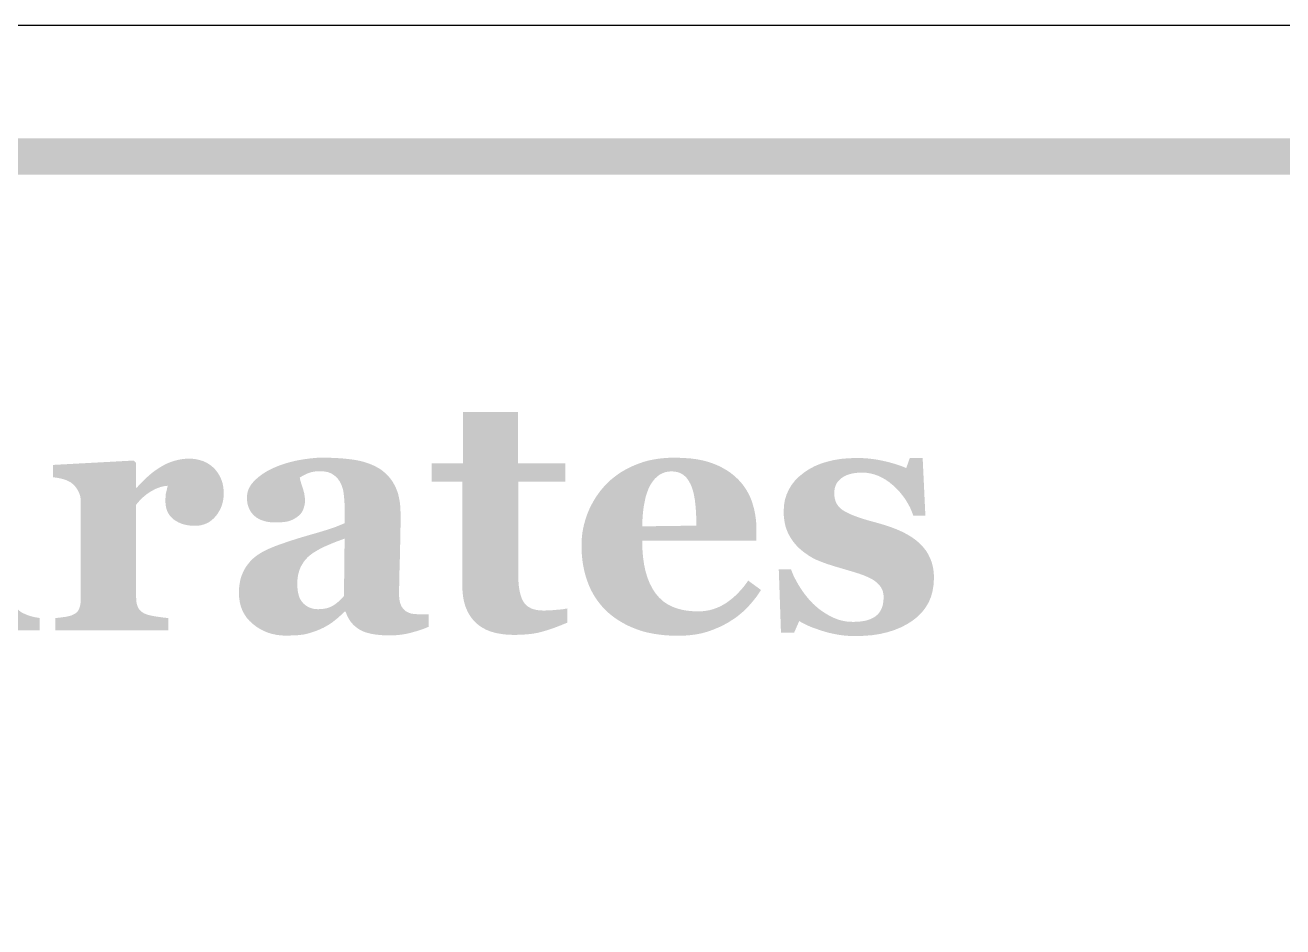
# Model space of a CAD drawing. Header units: millimetres. Extents: x 6 to 297, y 55 to 451.
# Drawn here: x 41.02 to 54.82, y 234.35 to 244.24 of the extents above; entities that cross this region are included whole.
import ezdxf

# ---------------------------------------------------------------- set-up
doc = ezdxf.new("R2010")
doc.units = ezdxf.units.MM
doc.layers.add('CUT', color=1, linetype='Continuous')
doc.layers.add('RASTER', color=7, linetype='Continuous')

msp = doc.modelspace()

# ---------------------------------------------------------------- hatches: boundary and pattern name
at = {"layer": 'RASTER'}
h = msp.add_hatch(color=7, dxfattribs=at)
h.paths.add_polyline_path([(7.2, 240.8), (7.234, 241.316), (7.337, 241.763), (7.509, 242.141), (7.75, 242.45), (8.059, 242.691), (8.438, 242.863), (8.884, 242.966), (9.4, 243), (65.489, 243), (66.005, 242.966), (66.452, 242.863), (66.83, 242.691), (67.139, 242.45), (67.38, 242.141), (67.552, 241.763), (67.655, 241.316), (67.689, 240.8), (67.689, 205.8), (67.655, 205.284), (67.552, 204.837), (67.38, 204.459), (67.139, 204.15), (66.83, 203.909), (66.452, 203.738), (66.005, 203.634), (65.489, 203.6), (9.4, 203.6), (8.884, 203.634), (8.438, 203.737), (8.059, 203.909), (7.75, 204.15), (7.509, 204.459), (7.337, 204.837), (7.234, 205.284), (7.2, 205.8)])
h.paths.add_polyline_path([(7.6, 240.8), (7.6, 205.8), (7.628, 205.378), (7.712, 205.013), (7.853, 204.703), (8.05, 204.45), (8.303, 204.253), (8.612, 204.112), (8.978, 204.028), (9.4, 204), (65.489, 204), (65.911, 204.028), (66.277, 204.113), (66.586, 204.253), (66.839, 204.45), (67.036, 204.703), (67.177, 205.013), (67.261, 205.378), (67.289, 205.8), (67.289, 240.8), (67.261, 241.222), (67.177, 241.587), (67.036, 241.897), (66.839, 242.15), (66.586, 242.347), (66.277, 242.488), (65.911, 242.572), (65.489, 242.6), (9.4, 242.6), (8.978, 242.572), (8.612, 242.488), (8.303, 242.347), (8.05, 242.15), (7.853, 241.897), (7.712, 241.587), (7.628, 241.222), (7.6, 240.8)], flags=0)
h = msp.add_hatch(color=7, dxfattribs=at)
h.paths.add_polyline_path([(41.182, 237.6), (40.009, 237.6), (40.009, 237.735), (40.021, 237.736), (40.033, 237.737), (40.045, 237.738), (40.057, 237.74), (40.069, 237.741), (40.08, 237.742), (40.092, 237.743), (40.104, 237.745), (40.115, 237.746), (40.126, 237.748), (40.137, 237.75), (40.147, 237.752), (40.156, 237.755), (40.166, 237.757), (40.175, 237.76), (40.183, 237.763), (40.198, 237.769), (40.211, 237.776), (40.223, 237.783), (40.234, 237.79), (40.244, 237.799), (40.253, 237.808), (40.26, 237.817), (40.267, 237.827), (40.273, 237.838), (40.277, 237.85), (40.282, 237.862), (40.285, 237.876), (40.288, 237.89), (40.289, 237.905), (40.291, 237.921), (40.291, 237.938), (40.291, 239.018), (40.291, 239.034), (40.289, 239.049), (40.287, 239.064), (40.284, 239.079), (40.279, 239.093), (40.274, 239.106), (40.268, 239.119), (40.261, 239.132), (40.254, 239.144), (40.246, 239.155), (40.237, 239.166), (40.228, 239.176), (40.218, 239.186), (40.208, 239.194), (40.198, 239.203), (40.187, 239.211), (40.178, 239.216), (40.168, 239.222), (40.157, 239.227), (40.145, 239.232), (40.132, 239.238), (40.118, 239.243), (40.102, 239.248), (40.086, 239.253), (40.069, 239.258), (40.053, 239.262), (40.037, 239.266), (40.021, 239.27), (40.006, 239.273), (39.991, 239.275), (39.977, 239.278), (39.963, 239.279), (39.963, 239.415), (40.872, 239.463), (40.9, 239.435), (40.9, 237.962), (40.9, 237.946), (40.901, 237.931), (40.903, 237.916), (40.907, 237.902), (40.91, 237.888), (40.915, 237.875), (40.921, 237.863), (40.927, 237.851), (40.935, 237.84), (40.943, 237.83), (40.952, 237.821), (40.961, 237.812), (40.972, 237.804), (40.983, 237.796), (40.995, 237.79), (41.007, 237.784), (41.017, 237.78), (41.026, 237.776), (41.036, 237.772), (41.046, 237.768), (41.056, 237.764), (41.067, 237.761), (41.078, 237.757), (41.089, 237.754), (41.1, 237.751), (41.111, 237.748), (41.123, 237.745), (41.134, 237.743), (41.146, 237.741), (41.158, 237.739), (41.17, 237.737), (41.182, 237.735)])
h.paths.add_polyline_path([(40.911, 240.131), (40.909, 240.096), (40.904, 240.063), (40.895, 240.031), (40.884, 240), (40.868, 239.971), (40.85, 239.943), (40.828, 239.916), (40.802, 239.891), (40.774, 239.867), (40.745, 239.847), (40.715, 239.83), (40.684, 239.816), (40.651, 239.805), (40.617, 239.798), (40.582, 239.793), (40.545, 239.791), (40.508, 239.793), (40.473, 239.798), (40.438, 239.805), (40.405, 239.816), (40.374, 239.83), (40.343, 239.847), (40.314, 239.867), (40.286, 239.891), (40.261, 239.916), (40.239, 239.943), (40.22, 239.971), (40.205, 240), (40.193, 240.031), (40.185, 240.063), (40.18, 240.096), (40.178, 240.131), (40.18, 240.165), (40.185, 240.199), (40.193, 240.231), (40.205, 240.262), (40.22, 240.291), (40.239, 240.319), (40.261, 240.346), (40.286, 240.372), (40.314, 240.396), (40.343, 240.416), (40.374, 240.433), (40.405, 240.447), (40.438, 240.458), (40.473, 240.466), (40.508, 240.471), (40.545, 240.472), (40.582, 240.471), (40.618, 240.466), (40.652, 240.458), (40.685, 240.447), (40.716, 240.433), (40.747, 240.416), (40.776, 240.396), (40.803, 240.372), (40.828, 240.346), (40.85, 240.319), (40.869, 240.291), (40.884, 240.262), (40.896, 240.231), (40.904, 240.199), (40.909, 240.165), (40.911, 240.131)])
for points in [[(46.973, 237.685), (46.943, 237.673), (46.912, 237.66), (46.881, 237.648), (46.85, 237.636), (46.818, 237.624), (46.785, 237.613), (46.752, 237.602), (46.718, 237.592), (46.684, 237.582), (46.647, 237.573), (46.608, 237.566), (46.568, 237.56), (46.526, 237.556), (46.482, 237.553), (46.436, 237.551), (46.388, 237.55), (46.318, 237.552), (46.253, 237.559), (46.192, 237.57), (46.136, 237.585), (46.085, 237.605), (46.038, 237.629), (45.996, 237.658), (45.959, 237.691), (45.926, 237.728), (45.897, 237.769), (45.873, 237.814), (45.853, 237.862), (45.838, 237.914), (45.827, 237.97), (45.821, 238.03), (45.818, 238.094), (45.818, 239.233), (45.484, 239.233), (45.484, 239.433), (45.826, 239.433), (45.826, 239.995), (46.429, 239.995), (46.429, 239.433), (46.948, 239.433), (46.948, 239.233), (46.433, 239.233), (46.433, 238.216), (46.434, 238.164), (46.436, 238.115), (46.441, 238.071), (46.448, 238.03), (46.456, 237.994), (46.467, 237.961), (46.479, 237.933), (46.493, 237.908), (46.509, 237.887), (46.529, 237.868), (46.552, 237.853), (46.577, 237.84), (46.606, 237.83), (46.637, 237.823), (46.672, 237.819), (46.709, 237.817), (46.722, 237.817), (46.737, 237.818), (46.752, 237.818), (46.769, 237.819), (46.787, 237.82), (46.806, 237.821), (46.827, 237.823), (46.848, 237.825), (46.87, 237.826), (46.889, 237.828), (46.907, 237.83), (46.924, 237.832), (46.939, 237.835), (46.952, 237.837), (46.963, 237.839), (46.973, 237.841)], [(43.2, 239.101), (43.199, 239.066), (43.195, 239.033), (43.188, 239), (43.179, 238.969), (43.166, 238.938), (43.151, 238.909), (43.134, 238.881), (43.113, 238.853), (43.09, 238.828), (43.066, 238.807), (43.04, 238.788), (43.012, 238.773), (42.982, 238.762), (42.951, 238.753), (42.918, 238.748), (42.883, 238.747), (42.85, 238.748), (42.818, 238.751), (42.787, 238.756), (42.758, 238.764), (42.73, 238.773), (42.703, 238.785), (42.678, 238.799), (42.654, 238.815), (42.632, 238.834), (42.613, 238.854), (42.597, 238.876), (42.584, 238.9), (42.573, 238.927), (42.566, 238.955), (42.562, 238.985), (42.56, 239.018), (42.56, 239.033), (42.561, 239.048), (42.562, 239.062), (42.563, 239.075), (42.564, 239.088), (42.565, 239.099), (42.567, 239.109), (42.57, 239.119), (42.572, 239.128), (42.574, 239.137), (42.576, 239.145), (42.578, 239.154), (42.58, 239.162), (42.582, 239.17), (42.584, 239.178), (42.586, 239.186), (42.565, 239.185), (42.543, 239.181), (42.521, 239.176), (42.499, 239.17), (42.476, 239.161), (42.453, 239.152), (42.43, 239.14), (42.406, 239.127), (42.383, 239.113), (42.36, 239.097), (42.338, 239.08), (42.317, 239.062), (42.297, 239.043), (42.277, 239.023), (42.258, 239.001), (42.239, 238.979), (42.239, 237.96), (42.24, 237.944), (42.241, 237.929), (42.242, 237.914), (42.244, 237.901), (42.247, 237.887), (42.251, 237.875), (42.255, 237.863), (42.26, 237.852), (42.265, 237.842), (42.272, 237.832), (42.279, 237.823), (42.287, 237.814), (42.296, 237.806), (42.306, 237.799), (42.317, 237.792), (42.328, 237.786), (42.339, 237.781), (42.352, 237.776), (42.366, 237.771), (42.382, 237.767), (42.399, 237.763), (42.418, 237.759), (42.439, 237.755), (42.461, 237.751), (42.483, 237.748), (42.504, 237.745), (42.523, 237.742), (42.54, 237.74), (42.556, 237.739), (42.57, 237.737), (42.583, 237.736), (42.594, 237.735), (42.594, 237.6), (41.352, 237.6), (41.352, 237.735), (41.364, 237.736), (41.376, 237.737), (41.387, 237.739), (41.399, 237.74), (41.411, 237.741), (41.422, 237.743), (41.434, 237.744), (41.446, 237.746), (41.458, 237.747), (41.469, 237.749), (41.48, 237.751), (41.49, 237.753), (41.5, 237.756), (41.509, 237.758), (41.518, 237.761), (41.527, 237.763), (41.541, 237.769), (41.554, 237.775), (41.566, 237.782), (41.577, 237.789), (41.586, 237.797), (41.595, 237.806), (41.602, 237.816), (41.608, 237.826), (41.614, 237.837), (41.618, 237.849), (41.622, 237.862), (41.625, 237.876), (41.628, 237.89), (41.629, 237.905), (41.63, 237.921), (41.631, 237.938), (41.631, 239.018), (41.63, 239.034), (41.629, 239.05), (41.626, 239.066), (41.623, 239.081), (41.618, 239.096), (41.613, 239.11), (41.606, 239.124), (41.599, 239.137), (41.591, 239.15), (41.583, 239.162), (41.574, 239.174), (41.564, 239.185), (41.555, 239.195), (41.544, 239.205), (41.534, 239.213), (41.523, 239.222), (41.514, 239.227), (41.505, 239.232), (41.495, 239.237), (41.485, 239.242), (41.474, 239.247), (41.463, 239.251), (41.451, 239.255), (41.439, 239.259), (41.426, 239.262), (41.412, 239.266), (41.399, 239.269), (41.385, 239.271), (41.371, 239.274), (41.356, 239.276), (41.341, 239.278), (41.326, 239.279), (41.326, 239.415), (42.211, 239.463), (42.239, 239.435), (42.239, 239.166), (42.247, 239.166), (42.279, 239.202), (42.312, 239.236), (42.345, 239.268), (42.379, 239.298), (42.413, 239.327), (42.448, 239.353), (42.483, 239.377), (42.518, 239.399), (42.555, 239.419), (42.591, 239.436), (42.628, 239.45), (42.665, 239.462), (42.703, 239.471), (42.741, 239.478), (42.779, 239.482), (42.818, 239.483), (42.86, 239.482), (42.9, 239.477), (42.938, 239.468), (42.974, 239.457), (43.007, 239.442), (43.039, 239.423), (43.068, 239.402), (43.096, 239.377), (43.12, 239.349), (43.141, 239.319), (43.159, 239.288), (43.174, 239.254), (43.186, 239.219), (43.194, 239.182), (43.199, 239.142), (43.2, 239.101)], [(50.134, 237.537), (50.089, 237.538), (50.045, 237.54), (50, 237.544), (49.956, 237.55), (49.913, 237.558), (49.869, 237.567), (49.826, 237.577), (49.783, 237.59), (49.741, 237.603), (49.702, 237.617), (49.665, 237.63), (49.63, 237.644), (49.598, 237.658), (49.569, 237.673), (49.541, 237.687), (49.516, 237.702), (49.461, 237.576), (49.316, 237.576), (49.292, 238.268), (49.427, 238.268), (49.435, 238.247), (49.444, 238.225), (49.453, 238.202), (49.464, 238.179), (49.477, 238.155), (49.49, 238.131), (49.504, 238.106), (49.52, 238.08), (49.537, 238.054), (49.554, 238.029), (49.571, 238.004), (49.59, 237.98), (49.609, 237.957), (49.628, 237.934), (49.648, 237.913), (49.669, 237.891), (49.691, 237.871), (49.714, 237.851), (49.737, 237.832), (49.762, 237.814), (49.787, 237.797), (49.813, 237.781), (49.84, 237.765), (49.868, 237.75), (49.896, 237.737), (49.925, 237.725), (49.954, 237.715), (49.984, 237.707), (50.014, 237.701), (50.045, 237.696), (50.077, 237.694), (50.108, 237.693), (50.149, 237.694), (50.187, 237.697), (50.223, 237.702), (50.256, 237.709), (50.286, 237.719), (50.313, 237.73), (50.338, 237.743), (50.36, 237.759), (50.379, 237.776), (50.396, 237.796), (50.41, 237.818), (50.422, 237.842), (50.431, 237.869), (50.437, 237.898), (50.441, 237.929), (50.442, 237.962), (50.442, 237.98), (50.44, 237.997), (50.437, 238.014), (50.433, 238.03), (50.428, 238.044), (50.421, 238.059), (50.414, 238.072), (50.405, 238.084), (50.395, 238.096), (50.385, 238.108), (50.373, 238.119), (50.361, 238.129), (50.348, 238.14), (50.334, 238.149), (50.319, 238.159), (50.303, 238.168), (50.285, 238.177), (50.266, 238.186), (50.247, 238.194), (50.227, 238.202), (50.207, 238.21), (50.187, 238.217), (50.166, 238.224), (50.144, 238.231), (50.122, 238.238), (50.099, 238.245), (50.074, 238.252), (50.048, 238.26), (50.021, 238.268), (49.993, 238.276), (49.963, 238.285), (49.932, 238.294), (49.901, 238.303), (49.871, 238.313), (49.842, 238.322), (49.815, 238.331), (49.788, 238.341), (49.763, 238.35), (49.739, 238.36), (49.716, 238.369), (49.693, 238.379), (49.67, 238.391), (49.647, 238.404), (49.624, 238.418), (49.601, 238.434), (49.577, 238.451), (49.553, 238.469), (49.529, 238.489), (49.509, 238.507), (49.49, 238.527), (49.471, 238.547), (49.454, 238.569), (49.438, 238.591), (49.423, 238.614), (49.409, 238.638), (49.396, 238.663), (49.384, 238.689), (49.374, 238.717), (49.365, 238.745), (49.358, 238.775), (49.353, 238.806), (49.349, 238.838), (49.346, 238.872), (49.346, 238.906), (49.349, 238.97), (49.359, 239.031), (49.377, 239.088), (49.401, 239.143), (49.432, 239.194), (49.469, 239.242), (49.514, 239.287), (49.566, 239.329), (49.623, 239.367), (49.684, 239.4), (49.75, 239.428), (49.82, 239.45), (49.894, 239.468), (49.972, 239.481), (50.055, 239.488), (50.142, 239.491), (50.183, 239.49), (50.224, 239.489), (50.265, 239.486), (50.304, 239.482), (50.342, 239.477), (50.38, 239.471), (50.417, 239.464), (50.452, 239.456), (50.487, 239.448), (50.521, 239.439), (50.553, 239.43), (50.583, 239.42), (50.612, 239.411), (50.64, 239.401), (50.666, 239.391), (50.691, 239.381), (50.73, 239.491), (50.871, 239.491), (50.901, 238.858), (50.769, 238.858), (50.751, 238.905), (50.731, 238.951), (50.707, 238.995), (50.681, 239.038), (50.651, 239.079), (50.619, 239.118), (50.584, 239.155), (50.546, 239.191), (50.506, 239.224), (50.466, 239.252), (50.424, 239.276), (50.382, 239.296), (50.34, 239.311), (50.296, 239.322), (50.252, 239.329), (50.207, 239.331), (50.172, 239.33), (50.139, 239.327), (50.108, 239.323), (50.079, 239.316), (50.052, 239.308), (50.027, 239.298), (50.003, 239.286), (49.982, 239.272), (49.963, 239.256), (49.946, 239.239), (49.932, 239.221), (49.921, 239.201), (49.912, 239.179), (49.906, 239.157), (49.902, 239.132), (49.9, 239.107), (49.902, 239.073), (49.908, 239.041), (49.917, 239.012), (49.93, 238.985), (49.947, 238.961), (49.968, 238.939), (49.992, 238.92), (50.02, 238.903), (50.052, 238.887), (50.086, 238.871), (50.123, 238.856), (50.164, 238.841), (50.207, 238.827), (50.253, 238.812), (50.303, 238.798), (50.355, 238.784), (50.435, 238.761), (50.51, 238.737), (50.579, 238.711), (50.643, 238.683), (50.701, 238.653), (50.753, 238.621), (50.8, 238.587), (50.841, 238.551), (50.877, 238.513), (50.909, 238.472), (50.935, 238.429), (50.957, 238.383), (50.974, 238.335), (50.986, 238.284), (50.993, 238.231), (50.995, 238.175), (50.991, 238.101), (50.98, 238.032), (50.962, 237.966), (50.936, 237.905), (50.902, 237.848), (50.861, 237.796), (50.813, 237.748), (50.757, 237.704), (50.695, 237.665), (50.628, 237.631), (50.557, 237.602), (50.482, 237.579), (50.402, 237.56), (50.317, 237.547), (50.228, 237.54), (50.134, 237.537)]]:
    msp.add_hatch(color=7, dxfattribs=at).paths.add_polyline_path(points)
h = msp.add_hatch(color=7, dxfattribs=at)
h.paths.add_polyline_path([(45.449, 237.639), (45.428, 237.63), (45.407, 237.622), (45.384, 237.613), (45.36, 237.605), (45.336, 237.597), (45.31, 237.589), (45.284, 237.582), (45.256, 237.574), (45.228, 237.567), (45.2, 237.561), (45.171, 237.556), (45.142, 237.552), (45.112, 237.549), (45.082, 237.546), (45.051, 237.545), (45.021, 237.544), (44.965, 237.545), (44.914, 237.549), (44.866, 237.554), (44.823, 237.561), (44.782, 237.571), (44.746, 237.582), (44.714, 237.596), (44.685, 237.612), (44.659, 237.63), (44.635, 237.65), (44.614, 237.671), (44.594, 237.694), (44.577, 237.72), (44.562, 237.747), (44.549, 237.775), (44.538, 237.806), (44.527, 237.806), (44.511, 237.79), (44.496, 237.776), (44.48, 237.761), (44.465, 237.748), (44.45, 237.734), (44.435, 237.722), (44.42, 237.71), (44.405, 237.698), (44.391, 237.687), (44.376, 237.677), (44.36, 237.667), (44.345, 237.657), (44.329, 237.648), (44.313, 237.639), (44.297, 237.63), (44.28, 237.622), (44.259, 237.612), (44.237, 237.603), (44.216, 237.595), (44.195, 237.587), (44.174, 237.58), (44.153, 237.573), (44.133, 237.567), (44.112, 237.562), (44.091, 237.557), (44.068, 237.553), (44.043, 237.55), (44.016, 237.547), (43.986, 237.545), (43.955, 237.544), (43.922, 237.543), (43.887, 237.542), (43.834, 237.544), (43.783, 237.55), (43.734, 237.56), (43.687, 237.574), (43.642, 237.592), (43.6, 237.614), (43.559, 237.64), (43.52, 237.67), (43.484, 237.703), (43.453, 237.738), (43.427, 237.777), (43.405, 237.817), (43.389, 237.861), (43.377, 237.907), (43.37, 237.955), (43.367, 238.006), (43.368, 238.036), (43.369, 238.064), (43.372, 238.092), (43.376, 238.118), (43.38, 238.143), (43.386, 238.167), (43.393, 238.19), (43.401, 238.211), (43.41, 238.232), (43.419, 238.252), (43.43, 238.272), (43.441, 238.291), (43.453, 238.309), (43.467, 238.327), (43.481, 238.344), (43.495, 238.361), (43.51, 238.375), (43.524, 238.389), (43.54, 238.402), (43.555, 238.415), (43.572, 238.427), (43.589, 238.438), (43.606, 238.449), (43.624, 238.459), (43.643, 238.469), (43.662, 238.478), (43.681, 238.488), (43.701, 238.497), (43.721, 238.506), (43.742, 238.514), (43.763, 238.523), (43.785, 238.531), (43.828, 238.547), (43.873, 238.562), (43.919, 238.578), (43.969, 238.594), (44.02, 238.61), (44.073, 238.626), (44.128, 238.642), (44.186, 238.659), (44.242, 238.675), (44.295, 238.691), (44.343, 238.706), (44.388, 238.721), (44.429, 238.735), (44.465, 238.75), (44.498, 238.763), (44.527, 238.776), (44.527, 238.954), (44.527, 238.967), (44.527, 238.98), (44.526, 238.993), (44.525, 239.008), (44.524, 239.024), (44.523, 239.041), (44.521, 239.058), (44.52, 239.077), (44.517, 239.096), (44.515, 239.113), (44.512, 239.131), (44.508, 239.147), (44.504, 239.163), (44.499, 239.177), (44.494, 239.192), (44.488, 239.205), (44.481, 239.22), (44.473, 239.234), (44.464, 239.247), (44.455, 239.26), (44.444, 239.272), (44.432, 239.284), (44.42, 239.295), (44.406, 239.305), (44.392, 239.315), (44.376, 239.323), (44.36, 239.33), (44.342, 239.336), (44.323, 239.34), (44.303, 239.343), (44.282, 239.345), (44.26, 239.346), (44.24, 239.346), (44.221, 239.345), (44.202, 239.343), (44.185, 239.34), (44.168, 239.337), (44.153, 239.333), (44.138, 239.328), (44.123, 239.323), (44.11, 239.317), (44.097, 239.311), (44.085, 239.305), (44.074, 239.299), (44.063, 239.293), (44.053, 239.287), (44.044, 239.282), (44.035, 239.275), (44.037, 239.266), (44.039, 239.254), (44.042, 239.242), (44.046, 239.229), (44.05, 239.214), (44.055, 239.198), (44.061, 239.181), (44.067, 239.162), (44.073, 239.143), (44.078, 239.125), (44.083, 239.106), (44.086, 239.088), (44.089, 239.069), (44.091, 239.051), (44.092, 239.033), (44.093, 239.016), (44.093, 239.008), (44.092, 238.999), (44.09, 238.99), (44.089, 238.98), (44.086, 238.97), (44.083, 238.96), (44.08, 238.948), (44.076, 238.937), (44.072, 238.925), (44.067, 238.914), (44.062, 238.904), (44.056, 238.894), (44.049, 238.885), (44.043, 238.877), (44.036, 238.869), (44.028, 238.862), (44.017, 238.853), (44.006, 238.844), (43.994, 238.836), (43.983, 238.829), (43.971, 238.822), (43.958, 238.815), (43.945, 238.81), (43.932, 238.804), (43.918, 238.799), (43.902, 238.795), (43.885, 238.792), (43.865, 238.789), (43.844, 238.787), (43.821, 238.785), (43.796, 238.784), (43.77, 238.784), (43.732, 238.785), (43.697, 238.788), (43.664, 238.794), (43.633, 238.803), (43.605, 238.813), (43.579, 238.826), (43.555, 238.841), (43.534, 238.859), (43.516, 238.878), (43.499, 238.899), (43.486, 238.922), (43.475, 238.945), (43.466, 238.971), (43.46, 238.997), (43.456, 239.025), (43.455, 239.055), (43.456, 239.08), (43.46, 239.105), (43.466, 239.13), (43.475, 239.153), (43.487, 239.176), (43.501, 239.199), (43.518, 239.22), (43.537, 239.241), (43.558, 239.261), (43.581, 239.281), (43.604, 239.299), (43.629, 239.317), (43.654, 239.333), (43.681, 239.349), (43.709, 239.364), (43.738, 239.378), (43.768, 239.391), (43.799, 239.404), (43.831, 239.416), (43.864, 239.427), (43.898, 239.437), (43.934, 239.447), (43.97, 239.456), (44.007, 239.464), (44.045, 239.471), (44.082, 239.477), (44.118, 239.482), (44.154, 239.487), (44.189, 239.49), (44.223, 239.493), (44.257, 239.494), (44.29, 239.494), (44.334, 239.494), (44.378, 239.493), (44.42, 239.491), (44.462, 239.489), (44.503, 239.486), (44.543, 239.482), (44.582, 239.478), (44.62, 239.473), (44.657, 239.467), (44.693, 239.46), (44.728, 239.451), (44.763, 239.44), (44.796, 239.429), (44.829, 239.416), (44.86, 239.401), (44.891, 239.385), (44.919, 239.368), (44.945, 239.349), (44.97, 239.328), (44.994, 239.305), (45.016, 239.281), (45.037, 239.255), (45.056, 239.227), (45.073, 239.197), (45.089, 239.165), (45.103, 239.13), (45.115, 239.094), (45.124, 239.054), (45.132, 239.013), (45.137, 238.969), (45.14, 238.923), (45.141, 238.875), (45.141, 238.821), (45.141, 238.765), (45.14, 238.706), (45.139, 238.646), (45.138, 238.582), (45.136, 238.516), (45.135, 238.448), (45.133, 238.377), (45.131, 238.309), (45.129, 238.246), (45.128, 238.189), (45.127, 238.139), (45.126, 238.095), (45.125, 238.057), (45.125, 238.025), (45.124, 237.999), (45.125, 237.979), (45.126, 237.959), (45.128, 237.941), (45.131, 237.924), (45.134, 237.908), (45.139, 237.894), (45.144, 237.88), (45.15, 237.867), (45.156, 237.856), (45.164, 237.845), (45.172, 237.834), (45.181, 237.825), (45.191, 237.816), (45.202, 237.808), (45.214, 237.801), (45.227, 237.795), (45.235, 237.791), (45.245, 237.788), (45.255, 237.785), (45.267, 237.783), (45.28, 237.781), (45.294, 237.779), (45.309, 237.778), (45.326, 237.777), (45.343, 237.777), (45.359, 237.776), (45.375, 237.776), (45.391, 237.775), (45.406, 237.775), (45.421, 237.775), (45.435, 237.774), (45.449, 237.774)])
h.paths.add_polyline_path([(44.527, 238.606), (44.501, 238.597), (44.475, 238.587), (44.449, 238.578), (44.424, 238.568), (44.398, 238.558), (44.372, 238.547), (44.347, 238.536), (44.321, 238.525), (44.296, 238.514), (44.272, 238.502), (44.25, 238.49), (44.228, 238.478), (44.208, 238.466), (44.189, 238.454), (44.171, 238.442), (44.154, 238.429), (44.137, 238.416), (44.122, 238.402), (44.107, 238.386), (44.093, 238.37), (44.08, 238.353), (44.068, 238.335), (44.057, 238.316), (44.046, 238.297), (44.037, 238.276), (44.029, 238.255), (44.023, 238.232), (44.017, 238.209), (44.013, 238.185), (44.01, 238.159), (44.008, 238.133), (44.007, 238.107), (44.009, 238.072), (44.012, 238.039), (44.017, 238.009), (44.024, 237.982), (44.033, 237.957), (44.045, 237.934), (44.058, 237.914), (44.073, 237.897), (44.09, 237.882), (44.108, 237.868), (44.127, 237.857), (44.147, 237.848), (44.168, 237.841), (44.189, 237.836), (44.212, 237.833), (44.236, 237.832), (44.261, 237.833), (44.284, 237.835), (44.307, 237.838), (44.329, 237.842), (44.349, 237.848), (44.368, 237.855), (44.387, 237.864), (44.404, 237.874), (44.42, 237.884), (44.436, 237.896), (44.451, 237.908), (44.466, 237.92), (44.48, 237.933), (44.494, 237.947), (44.507, 237.962), (44.52, 237.977)], flags=0)
h = msp.add_hatch(color=7, dxfattribs=at)
h.paths.add_polyline_path([(49.097, 238.043), (49.08, 238.017), (49.063, 237.991), (49.045, 237.966), (49.025, 237.941), (49.005, 237.916), (48.984, 237.892), (48.963, 237.868), (48.94, 237.844), (48.917, 237.821), (48.893, 237.799), (48.868, 237.778), (48.842, 237.757), (48.816, 237.737), (48.788, 237.719), (48.76, 237.701), (48.732, 237.683), (48.7, 237.666), (48.669, 237.65), (48.638, 237.635), (48.607, 237.622), (48.575, 237.609), (48.543, 237.597), (48.512, 237.586), (48.48, 237.577), (48.448, 237.568), (48.414, 237.561), (48.379, 237.555), (48.343, 237.55), (48.306, 237.546), (48.268, 237.543), (48.229, 237.541), (48.188, 237.541), (48.12, 237.542), (48.055, 237.545), (47.992, 237.552), (47.932, 237.56), (47.874, 237.571), (47.818, 237.584), (47.765, 237.6), (47.714, 237.619), (47.665, 237.639), (47.618, 237.661), (47.574, 237.685), (47.532, 237.71), (47.492, 237.737), (47.454, 237.766), (47.418, 237.796), (47.384, 237.828), (47.353, 237.862), (47.324, 237.897), (47.296, 237.934), (47.271, 237.972), (47.248, 238.011), (47.227, 238.052), (47.208, 238.095), (47.191, 238.139), (47.176, 238.184), (47.163, 238.23), (47.152, 238.278), (47.143, 238.326), (47.136, 238.375), (47.131, 238.425), (47.128, 238.476), (47.127, 238.528), (47.128, 238.575), (47.131, 238.621), (47.136, 238.667), (47.144, 238.713), (47.154, 238.758), (47.166, 238.803), (47.18, 238.847), (47.196, 238.89), (47.214, 238.933), (47.235, 238.975), (47.257, 239.015), (47.28, 239.054), (47.306, 239.092), (47.333, 239.129), (47.363, 239.165), (47.394, 239.199), (47.426, 239.232), (47.461, 239.262), (47.498, 239.291), (47.536, 239.319), (47.577, 239.345), (47.62, 239.369), (47.665, 239.392), (47.712, 239.413), (47.761, 239.432), (47.811, 239.449), (47.862, 239.463), (47.915, 239.474), (47.97, 239.483), (48.026, 239.489), (48.083, 239.493), (48.141, 239.494), (48.205, 239.493), (48.266, 239.49), (48.323, 239.486), (48.378, 239.479), (48.43, 239.47), (48.479, 239.459), (48.525, 239.446), (48.568, 239.431), (48.609, 239.415), (48.648, 239.397), (48.685, 239.377), (48.721, 239.356), (48.755, 239.334), (48.786, 239.31), (48.816, 239.284), (48.845, 239.257), (48.87, 239.23), (48.894, 239.202), (48.916, 239.172), (48.936, 239.142), (48.954, 239.11), (48.971, 239.077), (48.986, 239.043), (48.999, 239.007), (49.01, 238.971), (49.02, 238.935), (49.028, 238.898), (49.035, 238.86), (49.04, 238.822), (49.044, 238.784), (49.046, 238.745), (49.047, 238.706), (49.047, 238.585), (47.793, 238.585), (47.795, 238.493), (47.802, 238.406), (47.813, 238.326), (47.829, 238.25), (47.85, 238.181), (47.875, 238.117), (47.905, 238.059), (47.939, 238.006), (47.979, 237.96), (48.023, 237.919), (48.073, 237.885), (48.129, 237.857), (48.19, 237.836), (48.256, 237.82), (48.328, 237.811), (48.405, 237.808), (48.448, 237.809), (48.49, 237.814), (48.531, 237.821), (48.571, 237.832), (48.609, 237.845), (48.647, 237.862), (48.683, 237.881), (48.719, 237.903), (48.753, 237.928), (48.786, 237.954), (48.817, 237.982), (48.847, 238.012), (48.877, 238.043), (48.904, 238.075), (48.931, 238.11), (48.956, 238.146)])
h.paths.add_polyline_path([(48.388, 238.749), (48.388, 238.776), (48.388, 238.805), (48.387, 238.833), (48.385, 238.861), (48.384, 238.89), (48.382, 238.919), (48.38, 238.948), (48.377, 238.977), (48.374, 239.005), (48.371, 239.033), (48.366, 239.058), (48.362, 239.083), (48.357, 239.106), (48.351, 239.128), (48.345, 239.149), (48.338, 239.168), (48.33, 239.189), (48.321, 239.209), (48.311, 239.227), (48.301, 239.244), (48.29, 239.26), (48.278, 239.275), (48.265, 239.288), (48.252, 239.3), (48.238, 239.31), (48.223, 239.319), (48.207, 239.327), (48.19, 239.333), (48.172, 239.338), (48.154, 239.341), (48.134, 239.343), (48.114, 239.344), (48.079, 239.342), (48.046, 239.335), (48.015, 239.324), (47.985, 239.308), (47.958, 239.288), (47.932, 239.263), (47.908, 239.233), (47.885, 239.199), (47.865, 239.161), (47.848, 239.116), (47.832, 239.067), (47.82, 239.012), (47.809, 238.953), (47.801, 238.887), (47.796, 238.817), (47.793, 238.741)], flags=0)

# ---------------------------------------------------------------- linework, layer by layer
at = {"layer": 'CUT'}
msp.add_lwpolyline([(8.999, 244.24), (65.89, 244.24), (66.372, 244.219), (66.814, 244.156), (67.215, 244.051), (67.574, 243.903), (67.892, 243.712), (68.168, 243.478), (68.401, 243.203), (68.592, 242.885), (68.74, 242.525), (68.845, 242.125), (68.908, 241.683), (68.929, 241.201), (68.929, 205.399)], dxfattribs=at)

doc.saveas('drawing.dxf')
